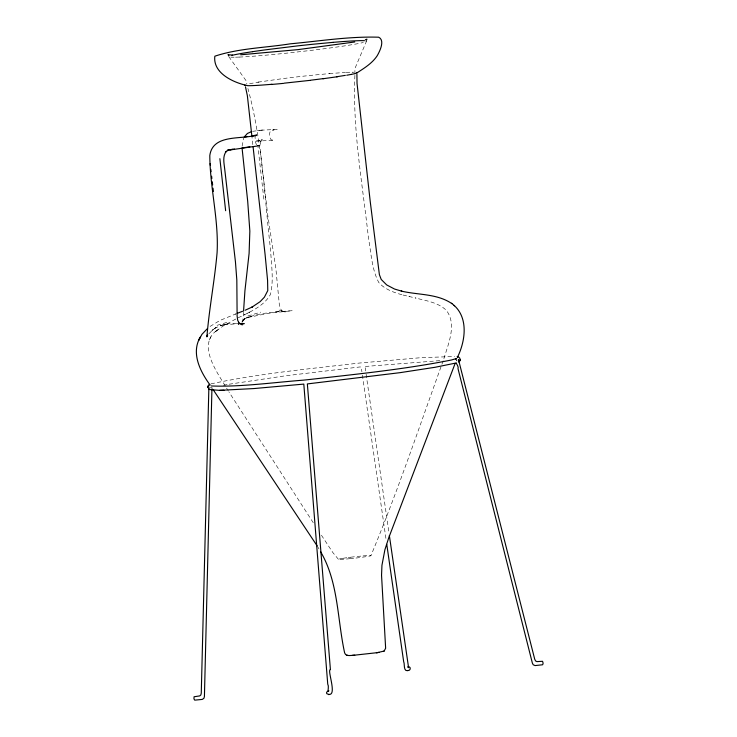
<?xml version="1.0" encoding="UTF-8"?>
<svg xmlns="http://www.w3.org/2000/svg" width="737" height="737" viewBox="0 0 737 737"><rect width="100%" height="100%" fill="white"/><g stroke="black" fill="none" stroke-linecap="round" stroke-linejoin="round"><path stroke-width="0.55" stroke-dasharray="3.69 2.76" d="M354.902 75.331C352.443 130.145 362.632 184.305 368.518 238.604C371.255 253.298 371.678 269.088 378.8 282.538C384.493 289.134 393.779 292.644 403.305 295.095L402.54 294.911L409.634 296.633M354.902 74.207L354.912 68.55L366.501 41.189M243.523 312.295L242.915 319.803L241.966 322.834M242.105 146.175L243.726 138.16M211.934 388.795L212.431 387.865M260.078 144.645L261.359 139.837L260.603 141.476L262.225 139.219L259.258 140.693L259.756 140.527L254.956 141.191L274.053 140.251L271.17 139.873C268.637 136.244 268.425 130.127 273.648 129.841L272.865 130.062L277.158 129.399L260.483 130.209M215.241 331.816L218.382 329.356C195.849 343.543 217 371.973 226.029 387.238M443.895 358.707C448.179 343.866 457.207 324.529 446.336 310.323C438.036 302.327 425.866 300.76 415.189 297.905M443.167 360.817C419.593 425.912 397.51 491.874 370.904 555.707A16.297 0.709 -6.4 0 1 369.771 556.048A16.232 0.709 -6.4 0 1 367.929 556.407L359.831 557.577A16.5 0.719 -6.4 0 1 356.082 558.029L353.53 558.314M260.603 141.476L260.999 140.62M209.336 339.987L210.902 336.763M211.62 387.902L211.878 387.809M242.63 321.498L245.845 317.527L243.477 320.125L248.378 317.103L244.039 318.937C259.286 312.341 275.988 312.018 292.248 310.692L269.18 313.216L246.591 317.711L252.994 315.823M241.819 322.032L245.845 317.527M208.875 333.787L213.537 329.19L211.906 330.498L216.098 327.412L211.906 330.498M216.181 331.079L223.053 326.076L236.218 318.78M210.063 326.436L219.93 320.457L235.858 313.898L234.504 314.459M214.458 328.619C221.275 324.556 229.373 322.999 237.25 323.423M238.097 317.813C249.954 312.092 264.15 305.956 270.396 294.524C273.934 280.935 271.336 264.187 270.543 249.613C264.27 195.729 262.289 141.025 247.908 88.486M249.115 312.414L249.779 312.073L243.993 314.948M247.872 315.989L260.741 312.147M217.047 325.33L227.493 322.226M223.136 324.87L220.188 325.717L226.001 324.409L223.136 324.87L238.143 323.69M210.975 383.857C259.949 373.419 309.945 368.786 359.628 363.028L421.278 357.657L454.674 356.505M211.648 387.828L210.837 387.92M252.607 131.324L262.621 130.034M223.468 385.267L228.037 384.41M229.087 384.226L285.643 375.769L360.052 366.943L361.241 367.035L361.922 371.844M257.978 82.148L283.183 78.564A56.685 2.708 -6.4 0 1 296.099 76.998L300.512 76.501A56.657 2.708 -6.4 0 1 313.63 75.091L329.927 73.562M343.073 558.268L340.734 558.664A16.389 0.719 -6.4 0 0 338.578 559.162L338.449 559.236A16.389 0.719 -6.4 0 0 339.241 559.429L339.702 559.429A16.527 0.719 -6.4 0 0 340.881 559.392A16.389 0.719 -6.4 0 0 345.229 559.116L347.413 558.932A16.389 0.719 -6.4 0 0 349.771 558.701M257.287 130.486L259.47 130.302M275.352 311.88L284.206 311.539M439.796 360.651L364.677 366.501L364.972 366.142L365.653 370.951M279.037 310.074L285.33 311.944L283.017 311.631M456.341 360.734L457.207 360.937M408.814 296.44L416.073 298.117M210.423 387.874L209.326 386.971M456.839 360.798L456.498 360.338M338.412 559.3L332.811 552.51L320.623 534.012M281.525 310.378L282.188 311.207L280.207 308.296L279.286 304.095L275.841 268.277L267.706 214.872L259.94 147.022M228.792 56.657L246.14 80.766L246.895 84.073M313.253 522.726L228.977 391.983M226.618 388.187L228.387 391.034M317.84 547.038L318.974 548.954M256.448 144.885L255.444 141.919L255.039 136.907M366.114 374.203L388.712 531.036M362.392 375.096L385.967 538.756M263.855 199.128L258.024 147.124M252.837 144.636L251.999 137.174M249.585 83.76A56.334 2.322 -6.6 0 1 258.917 82.074M329.347 73.663A56.473 2.46 -6.4 0 1 345.515 72.484M352.194 72.235A56.473 2.46 -6.4 0 1 353.834 72.226M346.16 72.392A56.887 2.478 -6.4 0 1 352.728 72.162M366.326 41.447A68.863 3.003 -6.4 0 1 365.736 41.751M350.738 557.209A16.389 0.719 -6.4 0 1 354.543 556.767L358.339 556.361A16.297 0.709 -6.4 0 1 360.817 556.122A16.5 0.719 -6.4 0 1 363.092 555.901M353.631 558.305A16.297 0.709 -6.4 0 1 349.854 558.692M343.184 558.259A16.297 0.709 -6.4 0 1 348.426 557.513M363.083 555.919A16.297 0.709 -6.4 0 1 366.114 555.68L366.952 555.624A16.527 0.719 -6.4 0 1 369.661 555.514L370.112 555.514A16.232 0.709 -6.4 0 1 370.877 555.597A16.527 0.719 -6.4 0 1 370.932 555.707M348.26 557.513A16.5 0.719 -6.4 0 1 350.683 557.209M234.154 57.21A69.398 3.031 -6.4 0 1 230.736 57.145M239.221 57.071A69.582 3.031 -6.4 0 1 234.237 57.21M239.267 57.071A69.094 3.012 -6.4 0 0 262.132 55.505A69.398 3.031 -6.4 0 0 276.882 54.142A68.992 3.012 -6.4 0 0 292.773 52.502L314.238 50.015A69.085 3.012 -6.4 0 0 324.492 48.716A69.729 3.04 -6.4 0 0 342.816 46.155A69.094 3.012 -6.4 0 0 350.397 44.966L356.68 43.879A69.462 3.031 -6.4 0 0 363.323 42.479"/><path stroke-width="1.11" d="M208.847 388.473L201.265 693.167L200.814 695.009L199.644 695.921L194.08 696.76L193.951 698.842L194.706 700.15L202.306 699.413L203.974 698.215L204.425 696.373L211.906 389.781M243.56 311.18L244.924 290.82L249.097 253.381L249.843 231.096L247.706 201.376L242.04 147.778M356.911 74.299L357.03 83.327L370.25 201.662L379.38 274.615L381.213 279.443L386.685 284.915L394.535 289.042L401.969 291.235L401.214 291.06C418.091 295.104 437.041 293.473 451.91 303.635M458.792 361.941C461.5 360.568 459.98 356.496 457.06 356.772M460.128 360.329L460.238 359.536M209.677 384.456L208.267 385.709L207.825 387.192L209.354 389.523L219.525 390.352L253.961 388.556L303.81 384.097L327.735 684.102C329.411 686.322 326.887 693.397 328.895 690.836C328.02 690.901 325.754 692.144 326.804 693.71C338.992 699.376 326.509 669.279 330.416 669.675L307.357 383.922L400.044 372.664L435.18 367.266L456.433 362.926C455.365 362.53 459.059 366.685 458.018 368.703L532.354 663.051L533.21 664.765L535.099 665.575L542.681 664.765L543.123 663.18L542.543 661.292L536.932 661.623L535.578 660.932L534.721 659.219L458.442 359.453L458.81 361.72M207.945 386.409L207.825 387.192M455.153 363.378L388.639 538.065L384.907 549.728L381.95 565.279L381.545 575.256L385.635 648.228L384.152 651.047L377.335 652.641M457.447 357.298C465.784 340.337 468.925 315.758 451.449 303.257M207.604 334.967L206.904 336.809C209.17 308.692 214.605 280.917 217.074 252.819C218.917 220.188 209.971 187.944 209.805 155.525C212.707 134.254 240.151 139.477 254.938 135.488L251.63 135.949M206.922 336.616L207.613 334.902M200.197 337.15L198.787 340.19L201.947 334.331L207.447 328.573M255.38 135.507L255.113 136.078L256.697 134.972L253.187 135.737M199.893 337.786C191.049 353.742 200.501 371.945 210.128 385.073M238.466 324.446L239.175 323.211L237.673 320.236L237.121 316.053L236.826 280.051L235.444 261.828L224.674 168.755C224.02 163.052 222.408 156.207 226.351 151.242L225.881 151.85L228.7 149.823L227.411 150.339L259.71 145.668L257.904 145.567M244.233 137.008L247.402 133.461L251.51 131.628M456.645 358.486L451.413 360.006C405.396 369.237 355.05 374.368 307.2 379.758L303.386 380.145C272.92 382.512 240.096 387.091 211.703 385.985L211.215 385.921M208.875 385.046L208.267 385.709M455.807 359.149L456.59 358.569L456.065 358.974M408.086 670.569C411.006 670.661 411.034 665.981 407.902 666.847M383.48 651.388L384.152 651.047M245.181 310.231L252.579 306.832L251.943 307.163L260.115 301.673L264.399 297.177L267.771 290.608L267.577 280.373L265.117 254.735L253.086 146.912M242.556 311.281L237.194 313.336M365.331 39.789L366.943 39.135L366.353 40.415M407.552 670.725C403.176 671.278 404.899 663.678 403.683 661.752L386.768 544.348M328.693 694.632L329.163 694.53M351.291 74.4L346.749 75.238M354.773 41.972L297.932 49.637L240.695 54.787M353.041 655.34L377.058 652.687M378.21 652.503L379.011 652.383M376.377 652.789L378.072 652.531M337.859 76.666L322.907 78.758M232.809 149.307L229.704 149.758L234.513 149.067M242.74 147.861L249.834 146.829M245.099 136.842L246.913 136.603M310.222 80.342L284.067 83.189M333.087 42.35L313.124 44.229A69.61 3.04 -6.4 0 0 297.039 45.952L265.854 49.784A69.591 3.031 -6.4 0 0 252.469 51.682M272.027 84.294L261.598 85.105A56.298 2.46 -6.4 0 1 247.752 85.676C233.537 82.728 212.735 73.258 214.826 56.196C238.935 48.2 265.283 47.822 290.323 43.815C319.683 41.115 349.163 36.279 378.689 37.209C385.276 40.378 379.638 51.544 377.132 55.855C372.157 63.308 364.41 68.062 357.04 72.825A56.316 2.451 -6.2 0 0 356.975 72.447M320.669 551.829C338.541 582.35 337.242 619.135 344.621 652.835C345.552 656.529 350.121 655.405 352.894 655.35M354.064 655.267L354.746 655.221M352.093 655.405L353.788 655.294M219.525 390.352L223.965 390.269M240.096 323.681L244.205 323.663L240.225 323.525M232.487 55.072L227.936 54.741L228.479 54.888M240.022 323.829L241.874 324.096L242.132 325.026M407.948 667.142L408.593 667.694L389.357 535.504M454.066 305.431L454.536 305.818M238.484 322.355L239.175 323.211M317.279 546.08L213.122 389.597M228.562 54.943L228.765 55.865M245.467 86.809L247.356 95.644L251.907 136.354M210.819 169.409L211.086 171.675M211.611 176.207L211.878 178.474M212.265 181.753L212.643 184.969M213.011 188.193L213.389 191.417M225.633 210.708L219.875 158.676M210.165 163.577L210.386 165.521M357.04 72.825A56.279 2.497 -6.2 0 1 354.58 73.672A56.583 2.386 -6.6 0 1 351.282 74.4M231.989 55.358A69.435 3.031 -6.4 0 1 252.487 51.682M364.465 40.71A69.26 3.022 -6.4 0 0 358.735 40.682L352.986 40.922A69.26 3.022 -6.4 0 0 333.087 42.35M245.034 85.409A56.685 2.469 -6.4 0 1 244.97 85.022M345.358 75.358A56.602 2.303 -6.6 0 1 336.459 76.759M323.921 78.518A56.602 2.303 -6.6 0 1 310.673 80.213M283.312 83.382A56.804 2.699 -6.5 0 1 270.894 84.506M346.887 655.294L347.449 655.433L346.887 655.294"/></g></svg>
